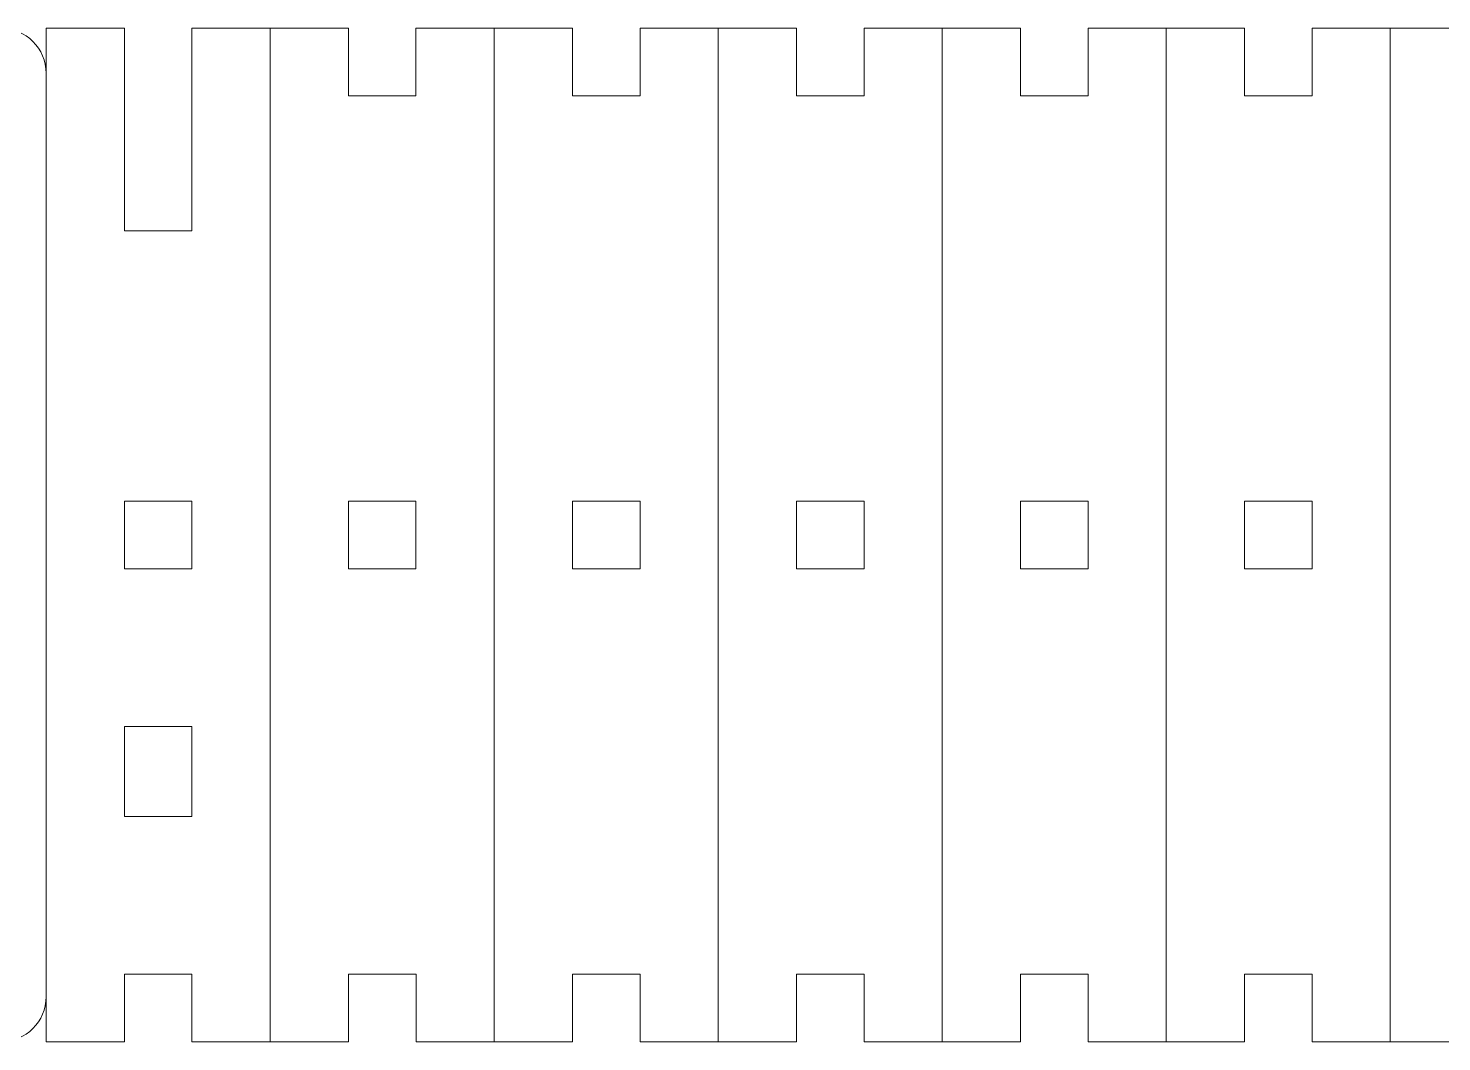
# Model space of a CAD drawing. Header units: millimetres. Extents: x -150 to 144, y -92 to 100.
# Drawn here: x -47.7 to 15, y 51.3 to 96.3 of the extents above; entities that cross this region are included whole.
import ezdxf

# ---------------------------------------------------------------- set-up
doc = ezdxf.new("R2010")
doc.units = ezdxf.units.MM
doc.header["$MEASUREMENT"] = 0
doc.layers.add('cut', color=7, linetype='Continuous')

msp = doc.modelspace()

# ---------------------------------------------------------------- linework, layer by layer
at = {"layer": 'cut', "lineweight": 0}
for points, knots in [([(-105.9421, 53.3229), (-105.9421, 53.3229), (-105.9421, 94.3229), (-105.9421, 94.3229), (-105.9421, 94.3229), (-105.9421, 95.4245), (-105.0437, 96.3229), (-103.9421, 96.3229), (-103.9421, 96.3229), (-103.9421, 96.3229), (-48.9421, 96.3229), (-48.9421, 96.3229), (-48.9421, 96.3229), (-47.8405, 96.3229), (-46.9421, 95.4242), (-46.9421, 94.3229), (-46.9421, 94.3229), (-46.9421, 94.3229), (-46.9421, 53.3229), (-46.9421, 53.3229), (-46.9421, 53.3229), (-46.9421, 52.2216), (-47.8408, 51.3229), (-48.9421, 51.3229), (-48.9421, 51.3229), (-48.9421, 51.3229), (-103.9421, 51.3229), (-103.9421, 51.3229), (-103.9421, 51.3229), (-105.0434, 51.3229), (-105.9421, 52.2213), (-105.9421, 53.3229)], [0, 0, 0, 0, 0.1111111, 0.1111111, 0.1111111, 0.1111111, 0.2222222, 0.2222222, 0.2222222, 0.2222222, 0.3333333, 0.3333333, 0.3333333, 0.3333333, 0.4444444, 0.4444444, 0.4444444, 0.4444444, 0.5555556, 0.5555556, 0.5555556, 0.5555556, 0.6666667, 0.6666667, 0.6666667, 0.6666667, 0.7777778, 0.7777778, 0.7777778, 0.7777778, 1, 1, 1, 1]), ([(-46.9421, 96.3229), (-46.9421, 96.3229), (-43.4717, 96.3229), (-43.4717, 96.3229), (-43.4717, 96.3229), (-43.4717, 96.3229), (-43.4717, 93.3229), (-43.4717, 93.3229), (-43.4717, 93.3229), (-43.4717, 93.3229), (-43.4717, 87.3229), (-43.4717, 87.3229), (-43.4717, 87.3229), (-43.4717, 87.3229), (-40.4717, 87.3229), (-40.4717, 87.3229), (-40.4717, 87.3229), (-40.4717, 87.3229), (-40.4717, 93.3229), (-40.4717, 93.3229), (-40.4717, 93.3229), (-40.4717, 93.3229), (-40.4717, 96.3229), (-40.4717, 96.3229), (-40.4717, 96.3229), (-40.4717, 96.3229), (-37.0011, 96.3229), (-37.0011, 96.3229), (-37.0011, 96.3229), (-37.0011, 96.3229), (-37.0011, 51.3229), (-37.0011, 51.3229), (-37.0011, 51.3229), (-37.0011, 51.3229), (-40.4715, 51.3229), (-40.4715, 51.3229), (-40.4715, 51.3229), (-40.4715, 51.3229), (-40.4715, 54.3229), (-40.4715, 54.3229), (-40.4715, 54.3229), (-40.4715, 54.3229), (-43.4715, 54.3229), (-43.4715, 54.3229), (-43.4715, 54.3229), (-43.4715, 54.3229), (-43.4715, 51.3229), (-43.4715, 51.3229), (-43.4715, 51.3229), (-43.4715, 51.3229), (-46.9421, 51.3229), (-46.9421, 51.3229), (-46.9421, 51.3229), (-46.9421, 51.3229), (-46.9421, 96.3229), (-46.9421, 96.3229)], [0, 0, 0, 0, 0.0666667, 0.0666667, 0.0666667, 0.0666667, 0.1333333, 0.1333333, 0.1333333, 0.1333333, 0.2, 0.2, 0.2, 0.2, 0.2666667, 0.2666667, 0.2666667, 0.2666667, 0.3333333, 0.3333333, 0.3333333, 0.3333333, 0.4, 0.4, 0.4, 0.4, 0.4666667, 0.4666667, 0.4666667, 0.4666667, 0.5333333, 0.5333333, 0.5333333, 0.5333333, 0.6, 0.6, 0.6, 0.6, 0.6666667, 0.6666667, 0.6666667, 0.6666667, 0.7333333, 0.7333333, 0.7333333, 0.7333333, 0.8, 0.8, 0.8, 0.8, 0.8666667, 0.8666667, 0.8666667, 0.8666667, 1, 1, 1, 1]), ([(-37.0011, 96.3229), (-37.0011, 96.3229), (-33.5307, 96.3229), (-33.5307, 96.3229), (-33.5307, 96.3229), (-33.5307, 96.3229), (-33.5307, 93.3229), (-33.5307, 93.3229), (-33.5307, 93.3229), (-33.5307, 93.3229), (-30.5307, 93.3229), (-30.5307, 93.3229), (-30.5307, 93.3229), (-30.5307, 93.3229), (-30.5307, 96.3229), (-30.5307, 96.3229), (-30.5307, 96.3229), (-30.5307, 96.3229), (-27.0601, 96.3229), (-27.0601, 96.3229), (-27.0601, 96.3229), (-27.0601, 96.3229), (-27.0601, 51.3229), (-27.0601, 51.3229), (-27.0601, 51.3229), (-27.0601, 51.3229), (-30.5305, 51.3229), (-30.5305, 51.3229), (-30.5305, 51.3229), (-30.5305, 51.3229), (-30.5305, 54.3229), (-30.5305, 54.3229), (-30.5305, 54.3229), (-30.5305, 54.3229), (-33.5305, 54.3229), (-33.5305, 54.3229), (-33.5305, 54.3229), (-33.5305, 54.3229), (-33.5305, 51.3229), (-33.5305, 51.3229), (-33.5305, 51.3229), (-33.5305, 51.3229), (-37.0011, 51.3229), (-37.0011, 51.3229), (-37.0011, 51.3229), (-37.0011, 51.3229), (-37.0011, 96.3229), (-37.0011, 96.3229)], [0, 0, 0, 0, 0.0769231, 0.0769231, 0.0769231, 0.0769231, 0.1538462, 0.1538462, 0.1538462, 0.1538462, 0.2307692, 0.2307692, 0.2307692, 0.2307692, 0.3076923, 0.3076923, 0.3076923, 0.3076923, 0.3846154, 0.3846154, 0.3846154, 0.3846154, 0.4615385, 0.4615385, 0.4615385, 0.4615385, 0.5384615, 0.5384615, 0.5384615, 0.5384615, 0.6153846, 0.6153846, 0.6153846, 0.6153846, 0.6923077, 0.6923077, 0.6923077, 0.6923077, 0.7692308, 0.7692308, 0.7692308, 0.7692308, 0.8461538, 0.8461538, 0.8461538, 0.8461538, 1, 1, 1, 1]), ([(-27.0601, 96.3229), (-27.0601, 96.3229), (-23.5897, 96.3229), (-23.5897, 96.3229), (-23.5897, 96.3229), (-23.5897, 96.3229), (-23.5897, 93.3229), (-23.5897, 93.3229), (-23.5897, 93.3229), (-23.5897, 93.3229), (-20.5897, 93.3229), (-20.5897, 93.3229), (-20.5897, 93.3229), (-20.5897, 93.3229), (-20.5897, 96.3229), (-20.5897, 96.3229), (-20.5897, 96.3229), (-20.5897, 96.3229), (-17.1191, 96.3229), (-17.1191, 96.3229), (-17.1191, 96.3229), (-17.1191, 96.3229), (-17.1191, 51.3229), (-17.1191, 51.3229), (-17.1191, 51.3229), (-17.1191, 51.3229), (-20.5895, 51.3229), (-20.5895, 51.3229), (-20.5895, 51.3229), (-20.5895, 51.3229), (-20.5895, 54.3229), (-20.5895, 54.3229), (-20.5895, 54.3229), (-20.5895, 54.3229), (-23.5895, 54.3229), (-23.5895, 54.3229), (-23.5895, 54.3229), (-23.5895, 54.3229), (-23.5895, 51.3229), (-23.5895, 51.3229), (-23.5895, 51.3229), (-23.5895, 51.3229), (-27.0601, 51.3229), (-27.0601, 51.3229), (-27.0601, 51.3229), (-27.0601, 51.3229), (-27.0601, 96.3229), (-27.0601, 96.3229)], [0, 0, 0, 0, 0.0769231, 0.0769231, 0.0769231, 0.0769231, 0.1538462, 0.1538462, 0.1538462, 0.1538462, 0.2307692, 0.2307692, 0.2307692, 0.2307692, 0.3076923, 0.3076923, 0.3076923, 0.3076923, 0.3846154, 0.3846154, 0.3846154, 0.3846154, 0.4615385, 0.4615385, 0.4615385, 0.4615385, 0.5384615, 0.5384615, 0.5384615, 0.5384615, 0.6153846, 0.6153846, 0.6153846, 0.6153846, 0.6923077, 0.6923077, 0.6923077, 0.6923077, 0.7692308, 0.7692308, 0.7692308, 0.7692308, 0.8461538, 0.8461538, 0.8461538, 0.8461538, 1, 1, 1, 1]), ([(-17.1191, 96.3229), (-17.1191, 96.3229), (-13.6487, 96.3229), (-13.6487, 96.3229), (-13.6487, 96.3229), (-13.6487, 96.3229), (-13.6487, 93.3229), (-13.6487, 93.3229), (-13.6487, 93.3229), (-13.6487, 93.3229), (-10.6487, 93.3229), (-10.6487, 93.3229), (-10.6487, 93.3229), (-10.6487, 93.3229), (-10.6487, 96.3229), (-10.6487, 96.3229), (-10.6487, 96.3229), (-10.6487, 96.3229), (-7.1781, 96.3229), (-7.1781, 96.3229), (-7.1781, 96.3229), (-7.1781, 96.3229), (-7.1781, 51.3229), (-7.1781, 51.3229), (-7.1781, 51.3229), (-7.1781, 51.3229), (-10.6485, 51.3229), (-10.6485, 51.3229), (-10.6485, 51.3229), (-10.6485, 51.3229), (-10.6485, 54.3229), (-10.6485, 54.3229), (-10.6485, 54.3229), (-10.6485, 54.3229), (-13.6485, 54.3229), (-13.6485, 54.3229), (-13.6485, 54.3229), (-13.6485, 54.3229), (-13.6485, 51.3229), (-13.6485, 51.3229), (-13.6485, 51.3229), (-13.6485, 51.3229), (-17.1191, 51.3229), (-17.1191, 51.3229), (-17.1191, 51.3229), (-17.1191, 51.3229), (-17.1191, 96.3229), (-17.1191, 96.3229)], [0, 0, 0, 0, 0.0769231, 0.0769231, 0.0769231, 0.0769231, 0.1538462, 0.1538462, 0.1538462, 0.1538462, 0.2307692, 0.2307692, 0.2307692, 0.2307692, 0.3076923, 0.3076923, 0.3076923, 0.3076923, 0.3846154, 0.3846154, 0.3846154, 0.3846154, 0.4615385, 0.4615385, 0.4615385, 0.4615385, 0.5384615, 0.5384615, 0.5384615, 0.5384615, 0.6153846, 0.6153846, 0.6153846, 0.6153846, 0.6923077, 0.6923077, 0.6923077, 0.6923077, 0.7692308, 0.7692308, 0.7692308, 0.7692308, 0.8461538, 0.8461538, 0.8461538, 0.8461538, 1, 1, 1, 1]), ([(-7.1781, 96.3229), (-7.1781, 96.3229), (-3.7077, 96.3229), (-3.7077, 96.3229), (-3.7077, 96.3229), (-3.7077, 96.3229), (-3.7077, 93.3229), (-3.7077, 93.3229), (-3.7077, 93.3229), (-3.7077, 93.3229), (-0.7077, 93.3229), (-0.7077, 93.3229), (-0.7077, 93.3229), (-0.7077, 93.3229), (-0.7077, 96.3229), (-0.7077, 96.3229), (-0.7077, 96.3229), (-0.7077, 96.3229), (2.7629, 96.3229), (2.7629, 96.3229), (2.7629, 96.3229), (2.7629, 96.3229), (2.7629, 51.3229), (2.7629, 51.3229), (2.7629, 51.3229), (2.7629, 51.3229), (-0.7075, 51.3229), (-0.7075, 51.3229), (-0.7075, 51.3229), (-0.7075, 51.3229), (-0.7075, 54.3229), (-0.7075, 54.3229), (-0.7075, 54.3229), (-0.7075, 54.3229), (-3.7075, 54.3229), (-3.7075, 54.3229), (-3.7075, 54.3229), (-3.7075, 54.3229), (-3.7075, 51.3229), (-3.7075, 51.3229), (-3.7075, 51.3229), (-3.7075, 51.3229), (-7.1781, 51.3229), (-7.1781, 51.3229), (-7.1781, 51.3229), (-7.1781, 51.3229), (-7.1781, 96.3229), (-7.1781, 96.3229)], [0, 0, 0, 0, 0.0769231, 0.0769231, 0.0769231, 0.0769231, 0.1538462, 0.1538462, 0.1538462, 0.1538462, 0.2307692, 0.2307692, 0.2307692, 0.2307692, 0.3076923, 0.3076923, 0.3076923, 0.3076923, 0.3846154, 0.3846154, 0.3846154, 0.3846154, 0.4615385, 0.4615385, 0.4615385, 0.4615385, 0.5384615, 0.5384615, 0.5384615, 0.5384615, 0.6153846, 0.6153846, 0.6153846, 0.6153846, 0.6923077, 0.6923077, 0.6923077, 0.6923077, 0.7692308, 0.7692308, 0.7692308, 0.7692308, 0.8461538, 0.8461538, 0.8461538, 0.8461538, 1, 1, 1, 1]), ([(2.7629, 96.3229), (2.7629, 96.3229), (6.2333, 96.3229), (6.2333, 96.3229), (6.2333, 96.3229), (6.2333, 96.3229), (6.2333, 93.3229), (6.2333, 93.3229), (6.2333, 93.3229), (6.2333, 93.3229), (9.2333, 93.3229), (9.2333, 93.3229), (9.2333, 93.3229), (9.2333, 93.3229), (9.2333, 96.3229), (9.2333, 96.3229), (9.2333, 96.3229), (9.2333, 96.3229), (12.7039, 96.3229), (12.7039, 96.3229), (12.7039, 96.3229), (12.7039, 96.3229), (12.7039, 51.3229), (12.7039, 51.3229), (12.7039, 51.3229), (12.7039, 51.3229), (9.2335, 51.3229), (9.2335, 51.3229), (9.2335, 51.3229), (9.2335, 51.3229), (9.2335, 54.3229), (9.2335, 54.3229), (9.2335, 54.3229), (9.2335, 54.3229), (6.2335, 54.3229), (6.2335, 54.3229), (6.2335, 54.3229), (6.2335, 54.3229), (6.2335, 51.3229), (6.2335, 51.3229), (6.2335, 51.3229), (6.2335, 51.3229), (2.7629, 51.3229), (2.7629, 51.3229), (2.7629, 51.3229), (2.7629, 51.3229), (2.7629, 96.3229), (2.7629, 96.3229)], [0, 0, 0, 0, 0.0769231, 0.0769231, 0.0769231, 0.0769231, 0.1538462, 0.1538462, 0.1538462, 0.1538462, 0.2307692, 0.2307692, 0.2307692, 0.2307692, 0.3076923, 0.3076923, 0.3076923, 0.3076923, 0.3846154, 0.3846154, 0.3846154, 0.3846154, 0.4615385, 0.4615385, 0.4615385, 0.4615385, 0.5384615, 0.5384615, 0.5384615, 0.5384615, 0.6153846, 0.6153846, 0.6153846, 0.6153846, 0.6923077, 0.6923077, 0.6923077, 0.6923077, 0.7692308, 0.7692308, 0.7692308, 0.7692308, 0.8461538, 0.8461538, 0.8461538, 0.8461538, 1, 1, 1, 1]), ([(12.7039, 96.3229), (12.7039, 96.3229), (16.1743, 96.3229), (16.1743, 96.3229), (16.1743, 96.3229), (16.1743, 96.3229), (16.1743, 93.3229), (16.1743, 93.3229), (16.1743, 93.3229), (16.1743, 93.3229), (19.1743, 93.3229), (19.1743, 93.3229), (19.1743, 93.3229), (19.1743, 93.3229), (19.1743, 96.3229), (19.1743, 96.3229), (19.1743, 96.3229), (19.1743, 96.3229), (22.6449, 96.3229), (22.6449, 96.3229), (22.6449, 96.3229), (22.6449, 96.3229), (22.6449, 51.3229), (22.6449, 51.3229), (22.6449, 51.3229), (22.6449, 51.3229), (19.1745, 51.3229), (19.1745, 51.3229), (19.1745, 51.3229), (19.1745, 51.3229), (19.1745, 54.3229), (19.1745, 54.3229), (19.1745, 54.3229), (19.1745, 54.3229), (16.1745, 54.3229), (16.1745, 54.3229), (16.1745, 54.3229), (16.1745, 54.3229), (16.1745, 51.3229), (16.1745, 51.3229), (16.1745, 51.3229), (16.1745, 51.3229), (12.7039, 51.3229), (12.7039, 51.3229), (12.7039, 51.3229), (12.7039, 51.3229), (12.7039, 96.3229), (12.7039, 96.3229)], [0, 0, 0, 0, 0.0769231, 0.0769231, 0.0769231, 0.0769231, 0.1538462, 0.1538462, 0.1538462, 0.1538462, 0.2307692, 0.2307692, 0.2307692, 0.2307692, 0.3076923, 0.3076923, 0.3076923, 0.3076923, 0.3846154, 0.3846154, 0.3846154, 0.3846154, 0.4615385, 0.4615385, 0.4615385, 0.4615385, 0.5384615, 0.5384615, 0.5384615, 0.5384615, 0.6153846, 0.6153846, 0.6153846, 0.6153846, 0.6923077, 0.6923077, 0.6923077, 0.6923077, 0.7692308, 0.7692308, 0.7692308, 0.7692308, 0.8461538, 0.8461538, 0.8461538, 0.8461538, 1, 1, 1, 1]), ([(-43.4716, 75.3229), (-43.4716, 75.3229), (-40.4716, 75.3229), (-40.4716, 75.3229), (-40.4716, 75.3229), (-40.4716, 75.3229), (-40.4716, 72.3229), (-40.4716, 72.3229), (-40.4716, 72.3229), (-40.4716, 72.3229), (-43.4716, 72.3229), (-43.4716, 72.3229), (-43.4716, 72.3229), (-43.4716, 72.3229), (-43.4716, 75.3229), (-43.4716, 75.3229)], [0, 0, 0, 0, 0.2, 0.2, 0.2, 0.2, 0.4, 0.4, 0.4, 0.4, 0.6, 0.6, 0.6, 0.6, 1, 1, 1, 1]), ([(-33.5306, 75.3229), (-33.5306, 75.3229), (-30.5306, 75.3229), (-30.5306, 75.3229), (-30.5306, 75.3229), (-30.5306, 75.3229), (-30.5306, 72.3229), (-30.5306, 72.3229), (-30.5306, 72.3229), (-30.5306, 72.3229), (-33.5306, 72.3229), (-33.5306, 72.3229), (-33.5306, 72.3229), (-33.5306, 72.3229), (-33.5306, 75.3229), (-33.5306, 75.3229)], [0, 0, 0, 0, 0.2, 0.2, 0.2, 0.2, 0.4, 0.4, 0.4, 0.4, 0.6, 0.6, 0.6, 0.6, 1, 1, 1, 1]), ([(-23.5896, 75.3229), (-23.5896, 75.3229), (-20.5896, 75.3229), (-20.5896, 75.3229), (-20.5896, 75.3229), (-20.5896, 75.3229), (-20.5896, 72.3229), (-20.5896, 72.3229), (-20.5896, 72.3229), (-20.5896, 72.3229), (-23.5896, 72.3229), (-23.5896, 72.3229), (-23.5896, 72.3229), (-23.5896, 72.3229), (-23.5896, 75.3229), (-23.5896, 75.3229)], [0, 0, 0, 0, 0.2, 0.2, 0.2, 0.2, 0.4, 0.4, 0.4, 0.4, 0.6, 0.6, 0.6, 0.6, 1, 1, 1, 1]), ([(-13.6486, 75.3229), (-13.6486, 75.3229), (-10.6486, 75.3229), (-10.6486, 75.3229), (-10.6486, 75.3229), (-10.6486, 75.3229), (-10.6486, 72.3229), (-10.6486, 72.3229), (-10.6486, 72.3229), (-10.6486, 72.3229), (-13.6486, 72.3229), (-13.6486, 72.3229), (-13.6486, 72.3229), (-13.6486, 72.3229), (-13.6486, 75.3229), (-13.6486, 75.3229)], [0, 0, 0, 0, 0.2, 0.2, 0.2, 0.2, 0.4, 0.4, 0.4, 0.4, 0.6, 0.6, 0.6, 0.6, 1, 1, 1, 1]), ([(-3.7076, 75.3229), (-3.7076, 75.3229), (-0.7076, 75.3229), (-0.7076, 75.3229), (-0.7076, 75.3229), (-0.7076, 75.3229), (-0.7076, 72.3229), (-0.7076, 72.3229), (-0.7076, 72.3229), (-0.7076, 72.3229), (-3.7076, 72.3229), (-3.7076, 72.3229), (-3.7076, 72.3229), (-3.7076, 72.3229), (-3.7076, 75.3229), (-3.7076, 75.3229)], [0, 0, 0, 0, 0.2, 0.2, 0.2, 0.2, 0.4, 0.4, 0.4, 0.4, 0.6, 0.6, 0.6, 0.6, 1, 1, 1, 1]), ([(6.2334, 75.3229), (6.2334, 75.3229), (9.2334, 75.3229), (9.2334, 75.3229), (9.2334, 75.3229), (9.2334, 75.3229), (9.2334, 72.3229), (9.2334, 72.3229), (9.2334, 72.3229), (9.2334, 72.3229), (6.2334, 72.3229), (6.2334, 72.3229), (6.2334, 72.3229), (6.2334, 72.3229), (6.2334, 75.3229), (6.2334, 75.3229)], [0, 0, 0, 0, 0.2, 0.2, 0.2, 0.2, 0.4, 0.4, 0.4, 0.4, 0.6, 0.6, 0.6, 0.6, 1, 1, 1, 1]), ([(-43.4716, 61.3229), (-43.4716, 61.3229), (-43.4716, 65.3229), (-43.4716, 65.3229), (-43.4716, 65.3229), (-43.4716, 65.3229), (-40.4716, 65.3229), (-40.4716, 65.3229), (-40.4716, 65.3229), (-40.4716, 65.3229), (-40.4716, 61.3229), (-40.4716, 61.3229), (-40.4716, 61.3229), (-40.4716, 61.3229), (-43.4716, 61.3229), (-43.4716, 61.3229)], [0, 0, 0, 0, 0.2, 0.2, 0.2, 0.2, 0.4, 0.4, 0.4, 0.4, 0.6, 0.6, 0.6, 0.6, 1, 1, 1, 1])]:
    msp.add_open_spline(points, degree=3, knots=knots, dxfattribs=at)

doc.saveas('drawing.dxf')
